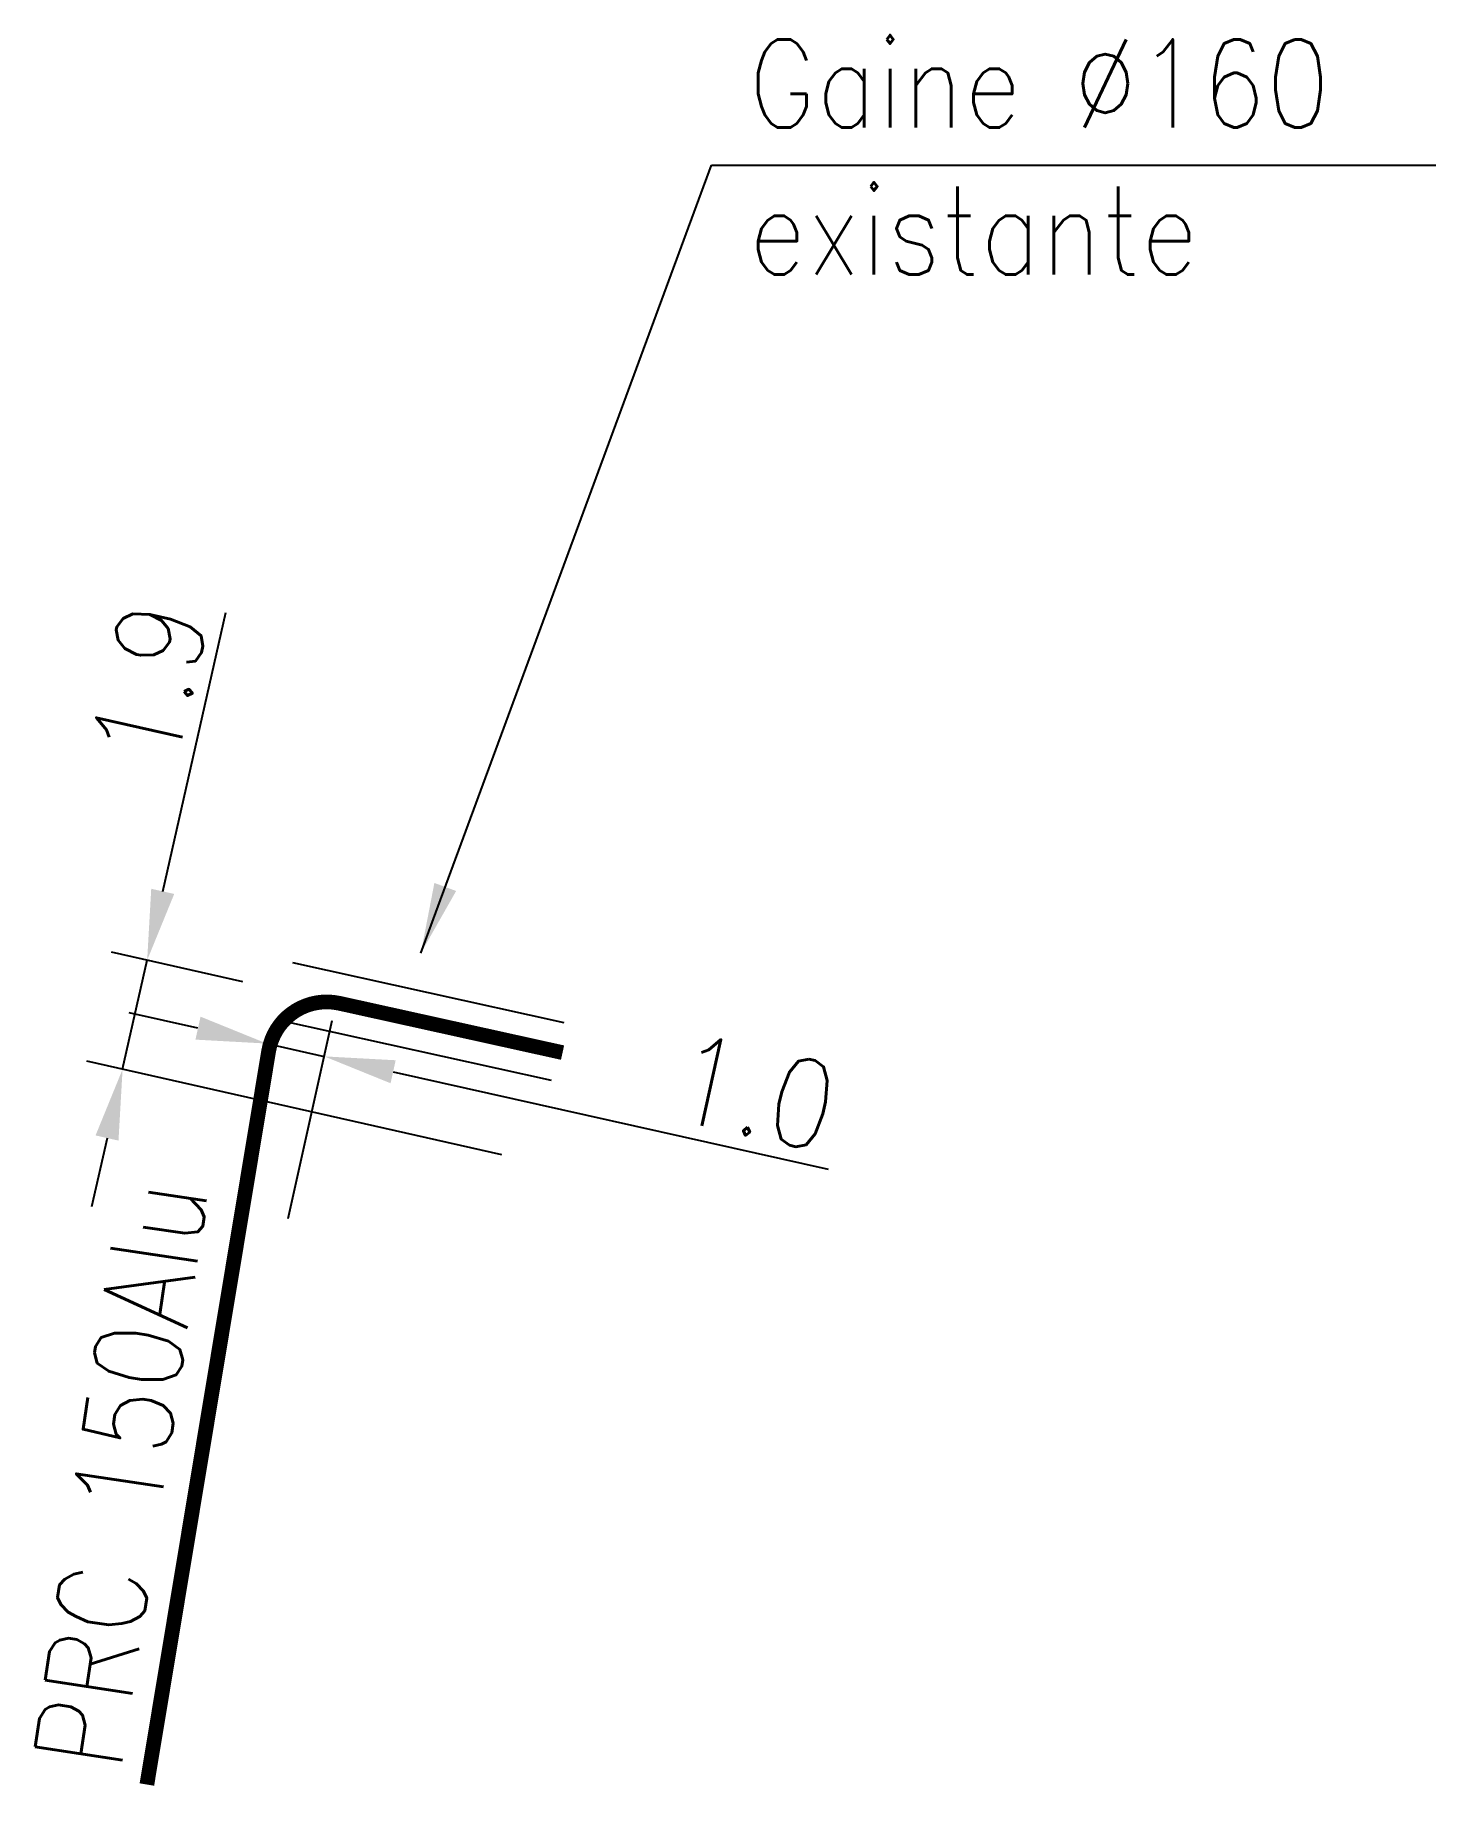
# Model space of a CAD drawing. Header units: millimetres. Extents: x 108263 to 108641, y 127000 to 128003.
# Drawn here: x 108554.28 to 108578.1, y 126999.88 to 127029.75 of the extents above.
import ezdxf

# ---------------------------------------------------------------- set-up
doc = ezdxf.new("R2010")
doc.units = ezdxf.units.MM
doc.header["$PDMODE"] = 34
doc.layers.get('Defpoints').update_dxf_attribs({"linetype": 'CONTINUOUS'})
doc.layers.add('M_130', color=3, linetype='M_ST_15')
doc.layers.add('M_400', color=7, linetype='CONTINUOUS')
doc.styles.get("Standard").update_dxf_attribs({"font": 'romans.shx', "width": 0.85})
doc.linetypes.add('M_ST_15', pattern='A,5,-0.3,["XX",Standard,S=1,R=0,X=0,Y=-0.5],-2.5', length=7.8)
doc.dimstyles.get("Standard").update_dxf_attribs({"dimtxt": 1.5, "dimasz": 1.2, "dimexe": 0.625, "dimexo": 0.625, "dimgap": 0.25, "dimtad": 1, "dimdec": 1, "dimzin": 0, "dimdsep": 46, "dimtxsty": 'Standard', "dimcen": -0.5, "dimadec": 0, "dimazin": 0, "dimtfac": 1, "dimtdec": 1, "dimtmove": 0, "dimatfit": 3, "dimfxl": 0, "dimtolj": 1, "dimtzin": 0, "dimarcsym": 0})

# ---------------------------------------------------------------- blocks, each defined once
blk = doc.blocks.new('*D49')
at = {"layer": 'Defpoints', "color": 0, "linetype": 'Continuous', "transparency": 16777216}
for p in [(108556.183, 127014.017), (108558.422, 127013.511), (108562.823, 127010.569)]:
    blk.add_point(p, dxfattribs=at)
at = {"layer": 'M_130', "color": 0, "linetype": 'Continuous', "lineweight": -2, "transparency": 16777216}
for p, q in [((108556.448, 127015.187), (108557.518, 127019.928)), ((108557.812, 127013.649), (108555.574, 127014.154)), ((108555.765, 127012.163), (108556.183, 127014.017)), ((108562.214, 127010.707), (108555.155, 127012.301)), ((108555.5, 127010.993), (108555.236, 127009.822))]:
    blk.add_line(p, q, dxfattribs=at)
at = {"layer": 'M_130', "color": 0, "linetype": 'Continuous', "transparency": 16777216}
for points in [[(108556.252, 127015.231), (108556.643, 127015.143), (108556.183, 127014.017)], [(108555.305, 127011.037), (108555.695, 127010.949), (108555.765, 127012.163)]]:
    blk.add_solid(points, dxfattribs=at)
at = {"layer": 'M_130', "color": 0, "linetype": 'Continuous', "transparency": 16777216, "insert": (108556.22, 127018.72), "char_height": 1.5, "attachment_point": 5, "rotation": 77.2719}
blk.add_mtext('\\A1;1.9', dxfattribs=at)
blk = doc.blocks.new('*D48')
at = {"layer": 'Defpoints', "color": 0, "linetype": 'Continuous', "transparency": 16777216}
for p in [(108558.218, 127012.599), (108558.218, 127012.599), (108558.442, 127009.014)]:
    blk.add_point(p, dxfattribs=at)
at = {"layer": 'M_130', "color": 0, "linetype": 'Continuous', "lineweight": -2, "transparency": 16777216}
for p, q in [((108557.047, 127012.861), (108555.876, 127013.123)), ((108558.578, 127009.624), (108559.33, 127012.991)), ((108558.218, 127012.599), (108559.194, 127012.381)), ((108560.365, 127012.12), (108567.765, 127010.466))]:
    blk.add_line(p, q, dxfattribs=at)
at = {"layer": 'M_130', "color": 0, "linetype": 'Continuous', "transparency": 16777216}
for points in [[(108557.091, 127013.056), (108557.004, 127012.666), (108558.218, 127012.599)], [(108560.409, 127012.315), (108560.322, 127011.924), (108559.194, 127012.381)]]:
    blk.add_solid(points, dxfattribs=at)
at = {"layer": 'M_130', "color": 0, "linetype": 'Continuous', "transparency": 16777216, "insert": (108566.524, 127011.768), "char_height": 1.5, "attachment_point": 5, "rotation": 347.406}
blk.add_mtext('\\A1;1.0', dxfattribs=at)

msp = doc.modelspace()

# ---------------------------------------------------------------- linework, layer by layer
at = {"layer": 'M_130', "const_width": 0.25, "flags": 128}
msp.add_lwpolyline([(108563.247, 127012.445), (108559.451, 127013.284, 0.429761), (108558.249, 127012.471), (108556.178, 127000)], format="xyb", dxfattribs=at)
at = {"layer": 'M_400'}
for p, q in [((108558.652, 127013.975), (108563.267, 127012.956)), ((108558.436, 127012.998), (108563.051, 127011.979))]:
    msp.add_line(p, q, dxfattribs=at)

# ---------------------------------------------------------------- texts
at = {"layer": 'M_130', "linetype": 'Continuous', "width": 0.85}
msp.add_text('PRC 150Alu', height=1.5, rotation=81.4253, dxfattribs=at).set_placement((108555.728, 127000.199))
at = {"layer": 'M_400', "linetype": 'Continuous', "insert": (108566.412, 127025.674), "char_height": 1.5, "attachment_point": 7}
msp.add_mtext('Gaine %%C160\\Pexistante', dxfattribs=at)

# ---------------------------------------------------------------- dimensions: what is measured, and where the dimension line sits
at = {"layer": 'M_130', "linetype": 'Continuous'}
for base, p1, p2, angle, picture, middle in [((108556.183, 127014.017), (108562.823, 127010.569), (108558.422, 127013.511), 77.2719, '*D49', (108557.196, 127018.5)), ((108558.218, 127012.599), (108558.442, 127009.014), (108558.218, 127012.599), 347.406, '*D48', (108566.306, 127010.792))]:
    dim = msp.add_linear_dim(base=base, p1=p1, p2=p2, angle=angle, dimstyle='Standard', dxfattribs=at)
    dim.commit()
    dim.dimension.update_dxf_attribs({"geometry": picture, "text_midpoint": middle, "dimtype": 160})

# ---------------------------------------------------------------- leaders
at = {"layer": 'M_400', "linetype": 'Continuous', "annotation_type": 0, "has_hookline": 1, "hookline_direction": 0, "text_width": 10.868}
msp.add_leader([(108560.837, 127014.136), (108565.781, 127027.533), (108566.981, 127027.533)], dimstyle='Standard', dxfattribs=at)

doc.saveas('drawing.dxf')
